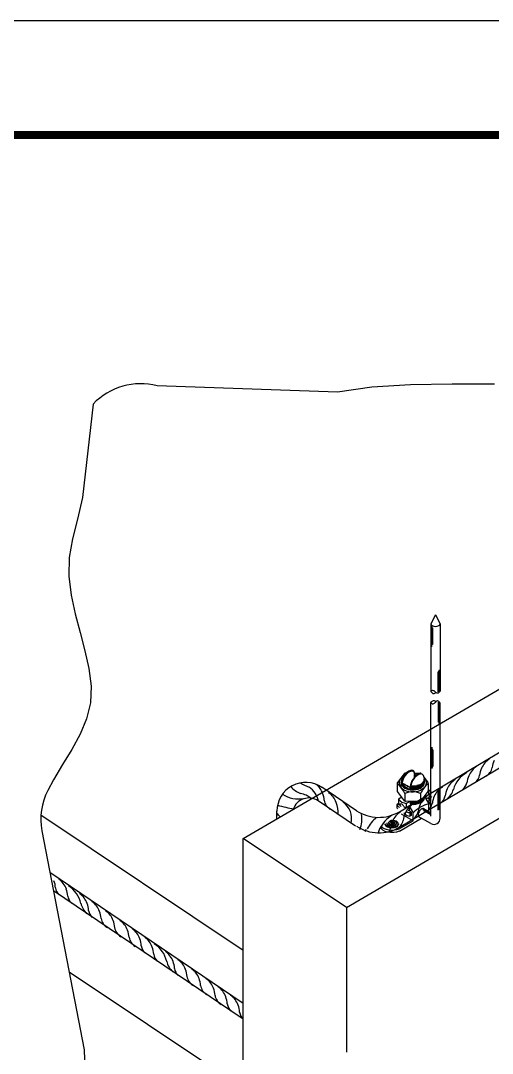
# Model space of a CAD drawing. Header units: millimetres. Extents: x 4236 to 4463, y 1839 to 1973.
# Drawn here: x 4334.05 to 4339.79, y 1884.84 to 1897.43 of the extents above; entities that cross this region are included whole.
import ezdxf

# ---------------------------------------------------------------- set-up
doc = ezdxf.new("R2010")
doc.units = ezdxf.units.MM
doc.layers.get('0').update_dxf_attribs({"lineweight": 25})
for name, color, linetype in [('C01', 1, 'Continuous'), ('C02', 42, 'Continuous'), ('C025', 42, 'Continuous'), ('C03', 7, 'Continuous')]:
    doc.layers.add(name, color=color, linetype=linetype)
doc.layers.add('Cabo 16 mm²', color=1, linetype='Continuous', lineweight=20)

# ---------------------------------------------------------------- blocks, each defined once
blk = doc.blocks.new('A$C251B1D1C')
at = {"layer": 'C01'}
for p, q in [((0.623, 2.261), (0.623, 2.519)), ((0.63, 2.286), (0.63, 2.508)), ((0.636, 2.29), (0.636, 2.494)), ((0.704, 1.713), (0.704, 1.957)), ((0.711, 1.717), (0.711, 1.971)), ((0.718, 1.723), (0.718, 1.981)), ((0.704, 1.586), (0.704, 1.342)), ((0.711, 1.582), (0.711, 1.328)), ((0.718, 1.575), (0.718, 1.317)), ((0.623, 1.038), (0.623, 0.78)), ((0.63, 1.013), (0.63, 0.791)), ((0.636, 1.008), (0.636, 0.805)), ((0.704, 0.269), (0.704, 0.513)), ((0.711, 0.273), (0.711, 0.527)), ((0.718, 0.28), (0.718, 0.538)), ((0.614, 0.228), (0.513, 0.287)), ((0.614, 0.22), (0.519, 0.275)), ((0.614, 0.213), (0.527, 0.262))]:
    blk.add_line(p, q, dxfattribs=at)
for centre, major_axis, ratio, start_param, end_param in [((0.392, 0.633), (-0.142, 0), 0.509483, 1.350786, 3.211035), ((0.392, 0.628), (-0.142, 0), 0.509483, 1.36577, 3.211035), ((0.392, 0.638), (-0.142, 0), 0.509483, 1.391581, 3.222543), ((0.392, 0.642), (-0.142, 0), 0.509483, 1.943295, 3.141593), ((0.392, 0.624), (-0.142, 0), 0.509483, 0.108302, 0.312482), ((0.392, 0.619), (-0.142, 0), 0.509483, 0.079835, 0.29756), ((0.391, 0.616), (-0.142, 0), 0.509483, 0.13463, 0.312482), ((0.391, 0.611), (-0.142, 0), 0.509483, 0.131413, 0.312096), ((0.392, 0.606), (-0.142, 0), 0.509483, 0.077564, 0.266985), ((0.392, 0.633), (-0.142, 0), 0.509483, 0.162659, 0.330832), ((0.392, 0.628), (-0.142, 0), 0.509483, 0.135721, 0.320186), ((0.392, 0.601), (-0.142, 0), 0.509483, 0.160032, 0.218605), ((0.392, 0.638), (-0.142, 0), 0.509483, 0.186755, 0.348346), ((0.392, 0.606), (-0.142, 0), 0.509483, 1.339393, 3.211035), ((0.392, 0.597), (-0.142, 0), 0.509483, 1.3399, 2.631976), ((0.392, 0.624), (-0.142, 0), 0.509483, 1.342081, 3.211035), ((0.392, 0.615), (-0.142, 0), 0.509483, 1.339988, 3.211035), ((0.392, 0.619), (-0.142, 0), 0.509483, 1.364905, 3.211035), ((0.392, 0.61), (-0.142, 0), 0.509483, 1.364571, 3.211035), ((0.392, 0.601), (-0.142, 0), 0.509483, 1.365397, 3.211035), ((0.392, 0.592), (-0.142, 0), 0.509483, 1.365112, 2.208576), ((0.703, 0.409), (-0.104, 0.104), 1, -0.09291, 0.139082), ((0.392, 0.441), (-0.142, 0), 0.509483, 0.069242, 0.225576), ((0.392, 0.437), (-0.142, 0), 0.509483, 0.007902, 0.174993), ((0.392, 0.446), (-0.142, 0), 0.509483, 0.123954, 0.278336), ((0.392, 0.432), (-0.142, 0), 0.509483, 1.339274, 3.204953), ((0.392, 0.441), (-0.142, 0), 0.509483, 1.340365, 2.083943), ((0.392, 0.423), (-0.142, 0), 0.509483, 1.346207, 3.211035), ((0.392, 0.428), (-0.142, 0), 0.509483, 1.365307, 3.2264), ((0.392, 0.419), (-0.142, 0), 0.509483, 1.365189, 3.211035), ((0.392, 0.446), (-0.142, 0), 0.509483, 1.365656, 1.941318), ((0.392, 0.437), (-0.142, 0), 0.509483, 1.364893, 2.204381), ((0.392, 0.414), (-0.142, 0), 0.509483, 1.374794, 3.211035), ((0.392, 0.414), (-0.142, 0), 0.509483, 1.374794, 3.211035), ((0.392, 0.437), (-0.142, 0), 0.509483, 2.363268, 3.173489), ((0.392, 0.441), (-0.142, 0), 0.509483, 2.424057, 3.109817), ((0.514, 0.47), (-0.0615, 0.0615), 1, 3.176995, 3.69676), ((0.732, 0.437), (-0.0948, 0.0948), 1, 0.325539, 0.682194), ((0.728, 0.446), (0.0895, 0.0895), 1, 1.915996, 1.950007), ((0.556, 0.493), (-0.0615, 0.0615), 1, 3.086024, 3.295073), ((0.482, 0.292), (0.0948, 0.0948), 1, 1.896336, 1.909399)]:
    blk.add_ellipse(centre, major_axis=major_axis, ratio=ratio, start_param=start_param, end_param=end_param, dxfattribs=at)
at = {"layer": 'C02'}
for p, q in [((0.67, 2.65), (0.614, 2.544)), ((0.67, 2.65), (0.726, 2.544)), ((0.614, 2.544), (0.614, 1.719)), ((0.726, 2.544), (0.726, 1.722)), ((0.614, 1.719), (0.619, 1.724)), ((0.614, 1.719), (0.622, 1.708)), ((0.619, 1.724), (0.627, 1.729)), ((0.622, 1.708), (0.63, 1.7)), ((0.627, 1.729), (0.635, 1.732)), ((0.63, 1.7), (0.639, 1.694)), ((0.635, 1.732), (0.643, 1.731)), ((0.639, 1.694), (0.647, 1.692)), ((0.643, 1.731), (0.651, 1.728)), ((0.647, 1.692), (0.655, 1.692)), ((0.651, 1.728), (0.659, 1.722)), ((0.655, 1.692), (0.663, 1.696)), ((0.659, 1.722), (0.667, 1.713)), ((0.663, 1.696), (0.671, 1.702)), ((0.671, 1.702), (0.674, 1.705)), ((0.614, 1.579), (0.622, 1.591)), ((0.614, 0.198), (0.614, 1.579)), ((0.614, 1.579), (0.619, 1.575)), ((0.619, 1.575), (0.627, 1.569)), ((0.622, 1.591), (0.63, 1.599)), ((0.627, 1.569), (0.635, 1.567)), ((0.63, 1.599), (0.639, 1.604)), ((0.635, 1.567), (0.643, 1.567)), ((0.639, 1.604), (0.647, 1.607)), ((0.643, 1.567), (0.651, 1.57)), ((0.647, 1.607), (0.655, 1.606)), ((0.651, 1.57), (0.659, 1.577)), ((0.655, 1.606), (0.663, 1.603)), ((0.659, 1.577), (0.667, 1.585)), ((0.663, 1.603), (0.671, 1.597)), ((0.671, 1.597), (0.674, 1.593)), ((0.726, 0.172), (0.726, 1.577)), ((0.412, 0.67), (0.412, 0.704)), ((0.42, 0.678), (0.42, 0.704)), ((0.251, 0.614), (0.251, 0.595)), ((0.256, 0.588), (0.256, 0.597)), ((0.363, 0.539), (0.359, 0.535)), ((0.359, 0.519), (0.359, 0.537)), ((0.359, 0.535), (0.363, 0.53)), ((0.363, 0.53), (0.359, 0.526)), ((0.359, 0.526), (0.363, 0.521)), ((0.363, 0.558), (0.36, 0.554)), ((0.36, 0.554), (0.363, 0.549)), ((0.363, 0.549), (0.36, 0.544)), ((0.36, 0.544), (0.363, 0.539)), ((0.361, 0.562), (0.363, 0.558)), ((0.363, 0.521), (0.361, 0.519)), ((0.585, 0.508), (0.614, 0.524)), ((0.359, 0.379), (0.359, 0.355)), ((0.361, 0.379), (0.363, 0.375)), ((0.582, 0.409), (0.614, 0.427)), ((0.203, 0.333), (0.203, 0.337)), ((0.24, 0.326), (0.24, 0.34)), ((0.354, 0.261), (0.354, 0.321)), ((0.363, 0.375), (0.359, 0.371)), ((0.359, 0.371), (0.363, 0.366)), ((0.363, 0.366), (0.359, 0.362)), ((0.359, 0.362), (0.363, 0.357)), ((0.359, 0.355), (0.364, 0.343)), ((0.363, 0.357), (0.36, 0.353)), ((0.36, 0.353), (0.363, 0.348)), ((0.363, 0.348), (0.362, 0.347)), ((0.364, 0.343), (0.364, 0.331)), ((0.614, 0.237), (0.518, 0.292)), ((0.587, 0.252), (0.587, 0.349)), ((0.153, 0.106), (0.105, 0.134)), ((0.115, 0.136), (0.108, 0.132)), ((0.115, 0.139), (0.115, 0.136)), ((0.165, 0.107), (0.115, 0.136)), ((0.165, 0.112), (0.116, 0.14)), ((0.227, 0.042), (0.396, 0.139)), ((0.23, 0.016), (0.501, 0.172)), ((0.396, 0.139), (0.255, 0.22)), ((0.396, 0.139), (0.396, 0.239)), ((0.614, 0.107), (0.46, 0.195)), ((0, 0.073), (0, 0.067)), ((0.058, 0.093), (0.058, 0.102)), ((0.096, 0.12), (0.1, 0.108)), ((0.165, 0.107), (0.153, 0.102)), ((0.153, 0.106), (0.153, 0.102)), ((0.165, 0.112), (0.165, 0.107)), ((0.172, 0.12), (0.169, 0.11)), ((0.217, 0.103), (0.217, 0.095))]:
    blk.add_line(p, q, dxfattribs=at)
for points in [[(0.726, 1.722), (0.719, 1.712), (0.711, 1.704), (0.704, 1.699), (0.696, 1.697), (0.689, 1.697), (0.682, 1.7), (0.674, 1.705), (0.667, 1.713)], [(0.726, 1.577), (0.719, 1.587), (0.711, 1.595), (0.704, 1.6), (0.696, 1.602), (0.689, 1.602), (0.682, 1.599), (0.674, 1.594), (0.667, 1.585)]]:
    blk.add_lwpolyline(points, dxfattribs=at)
for centre, major_axis, ratio, start_param, end_param in [((0.67, 2.544), (0.0562, 0), 0.5774, 3.141593, 6.283185), ((0.338, 0.647), (0.062, 0.106), 0.509483, -0.753557, 2.340413), ((0.43, 0.585), (-0.128, 0.128), 1, -0.352246, 0.628516), ((0.446, 0.602), (0.065, 0.11), 0.529306, 0.834314, 2.464238), ((0.447, 0.602), (0.062, 0.106), 0.509483, -0.313841, 2.182721), ((0.485, 0.642), (-0.0498, 0.0498), 1, -0.952345, -0.217115), ((0.458, 0.651), (-0.0536, 0.0536), 1, 3.817853, 4.497942), ((0.658, 0.025), (-0.298, 0.298), 1, -0.511747, -0.484522), ((0.906, 0.567), (-0.273, 0.273), 1, 1.144833, 1.385304), ((0.17, 0.381), (-0.0387, 0.0387), 1, 2.994462, 3.47475), ((0.666, -0.002), (-0.318, 0.318), 1, -0.048127, -0.016488), ((0.715, 0.457), (-0.273, 0.273), 1, 1.144833, 1.385304), ((0.709, -0.084), (0.318, 0.318), 1, 1.059477, 1.554308), ((0.496, 0.239), (0.0296, 0.0506), 0.500449, -0.229183, 3.433774), ((0.137, 0.106), (-0.08, 0.0002), 0.509483, 0.013557, 4.826185), ((0.136, 0.114), (-0.059, 0), 0.498339, -0.112226, 4.965206), ((0.134, 0.123), (-0.0386, 0), 0.500279, -0.290469, 2.073989), ((0.134, 0.123), (0.0386, 0), 0.500279, -0.638232, 1.987095), ((0.651, 0.173), (-0.0535, 0.0535), 1, 1.849081, 3.915218), ((0.14, 0.072), (-0.14, 0), 0.509483, 0.062194, 2.273597), ((0.14, 0.099), (-0.14, 0), 0.509483, 0.317034, 2.236786), ((0.137, 0.097), (-0.08, 0.0002), 0.509483, 0.109984, 3.090012), ((0.136, 0.107), (-0.059, 0), 0.500279, -0.126962, 3.266216), ((0.134, 0.113), (-0.0355, 0), 0.500279, 0.273514, 2.950815)]:
    blk.add_ellipse(centre, major_axis=major_axis, ratio=ratio, start_param=start_param, end_param=end_param, dxfattribs=at)
blk.add_open_spline([(0.264, 0.6), (0.265, 0.602), (0.267, 0.616), (0.274, 0.64), (0.285, 0.664), (0.299, 0.688), (0.315, 0.71), (0.332, 0.727), (0.348, 0.739), (0.362, 0.746), (0.374, 0.749), (0.383, 0.75), (0.39, 0.749), (0.396, 0.747), (0.401, 0.743), (0.406, 0.737), (0.41, 0.728), (0.412, 0.717), (0.412, 0.708), (0.412, 0.703)], degree=3, knots=[3.942773, 3.942773, 3.942773, 3.942773, 4.152047, 4.373331, 4.607258, 4.841184, 5.075111, 5.298225, 5.504103, 5.689757, 5.855803, 6.005181, 6.14422, 6.28326, 6.422299, 6.561339, 6.707536, 6.872139, 7.036742, 7.036742, 7.036742, 7.036742], dxfattribs=at)
at = {"layer": 'C025'}
for p, q in [((0.289, 0.715), (0.206, 0.608)), ((0.311, 0.722), (0.304, 0.722)), ((0.419, 0.722), (0.481, 0.722)), ((0.496, 0.715), (0.499, 0.711)), ((0.533, 0.667), (0.578, 0.607)), ((0.202, 0.596), (0.202, 0.509)), ((0.254, 0.567), (0.254, 0.562)), ((0.258, 0.599), (0.262, 0.601)), ((0.286, 0.587), (0.262, 0.601)), ((0.309, 0.542), (0.337, 0.558)), ((0.36, 0.544), (0.337, 0.558)), ((0.582, 0.595), (0.582, 0.508)), ((0.586, 0.507), (0.582, 0.504)), ((0.586, 0.507), (0.586, 0.46)), ((0.291, 0.386), (0.206, 0.497)), ((0.258, 0.428), (0.218, 0.405)), ((0.218, 0.405), (0.218, 0.358)), ((0.297, 0.473), (0.297, 0.381)), ((0.477, 0.378), (0.306, 0.379)), ((0.487, 0.473), (0.487, 0.381)), ((0.578, 0.497), (0.492, 0.386)), ((0.533, 0.429), (0.586, 0.46)), ((0.59, 0.383), (0.589, 0.341)), ((0.607, 0.392), (0.59, 0.383)), ((0.607, 0.392), (0.606, 0.351)), ((0.214, 0.34), (0.197, 0.33)), ((0.197, 0.33), (0.197, 0.299)), ((0.314, 0.35), (0.313, 0.303)), ((0.364, 0.332), (0.313, 0.303)), ((0.359, 0.376), (0.314, 0.35)), ((0.341, 0.266), (0.354, 0.273)), ((0.606, 0.351), (0.589, 0.341)), ((0.375, 0.248), (0.358, 0.238)), ((0.358, 0.238), (0.358, 0.197)), ((0.375, 0.207), (0.358, 0.197)), ((0.375, 0.248), (0.375, 0.207))]:
    blk.add_line(p, q, dxfattribs=at)
for centre, major_axis, ratio, start_param, end_param in [((0.392, 0.606), (-0.166, 0), 0.675841, -0.84116, 3.704953), ((0.304, 0.703), (-0.0133, 0.0133), 1, -0.787502, 0.127164), ((0.392, 0.606), (-0.166, 0), 0.675841, 4.2908, 4.546748), ((0.481, 0.703), (-0.0133, 0.0133), 1, 4.581017, 5.495683), ((0.221, 0.596), (0.0133, 0.0133), 1, 1.69796, 2.35409), ((-0.038, 0.315), (0.262, 0.262), 1, 5.939868, 6.363757), ((0.221, 0.509), (-0.0133, 0.0133), 1, 0.783294, 1.439424), ((0.267, 0.575), (-0.0204, 0), 0.509483, -0.372954, 0.916084), ((0.267, 0.57), (-0.0204, 0), 0.509483, -0.235087, 0.916084), ((0.392, 0.606), (-0.143, 0), 0.622287, -0.242315, 0.235781), ((0.27, 0.566), (0.0182, 0.0182), 1, 0.659898, 1.810703), ((0.279, 0.551), (-0.0209, 0.0209), 1, -0.820926, 0.200557), ((0.272, 0.525), (0.0292, 0.0292), 1, 5.92605, 7.509487), ((0.392, 0.606), (-0.135, 0), 0.598456, 0.089321, 0.207268), ((0.392, 0.606), (-0.143, 0), 0.622287, 0.472339, 3.276001), ((0.24, 0.466), (0.0913, 0.0913), 1, 0.137221, 0.531235), ((0.392, 0.606), (-0.135, 0), 0.598456, 0.521118, 1.327997), ((0.269, 0.469), (0.0791, 0.0791), 1, 0.131512, 0.684097), ((0.821, 0.313), (-0.262, 0.262), 1, -0.084781, 0.339108), ((0.563, 0.595), (-0.0133, 0.0133), 1, 3.924887, 4.581017), ((0.563, 0.508), (0.0133, 0.0133), 1, 4.839553, 5.495683), ((0.454, 0.389), (-0.125, 0.125), 1, 4.656091, 4.689457), ((0.35, 0.523), (-0.125, 0.125), 1, 1.514498, 2.146485), ((0.306, 0.398), (-0.0133, 0.0133), 1, 1.439424, 2.35409), ((0.391, 0.259), (0.166, 0.166), 1, 0.365135, 1.201453), ((0.478, 0.397), (0.0133, 0.0133), 1, 3.924887, 4.839553), ((0.566, 0.439), (-0.0167, 0.0167), 1, 1.276782, 2.346703), ((0.607, 0.508), (0.0896, 0.0896), 1, 3.575361, 3.79159), ((0.531, 0.307), (0.0806, 0.0806), 1, 0.057758, 0.468712), ((0.338, 0.477), (0.144, 0.144), 1, 3.162263, 3.375792), ((0.285, 0.373), (0.0816, 0.0816), 1, 3.052481, 3.175108), ((0.184, 0.25), (-0.0669, 0.0669), 1, 4.694536, 5.179232), ((0.265, 0.392), (-0.0407, 0.0407), 1, 1.418724, 1.911975), ((0.263, 0.312), (-0.0191, 0.0332), 0.509483, 4.555687, 6.604353), ((0.319, 0.357), (-0.0385, 0.0385), 1, 1.63303, 2.25659), ((0.304, 0.154), (-0.083, 0.083), 1, -1.427671, -1.104346), ((0.607, 0.469), (0.0908, 0.0908), 1, 3.771974, 3.790377), ((0.22, 0.16), (0.0708, 0.0708), 1, 6.16587, 6.374336), ((0.372, 0.313), (-0.0826, 0.0826), 1, 1.678258, 2.230597), ((0.33, 0.356), (0.0753, 0.0753), 1, 3.73293, 3.828598), ((0.375, 0.364), (0.0896, 0.0896), 1, 3.475274, 3.79159)]:
    blk.add_ellipse(centre, major_axis=major_axis, ratio=ratio, start_param=start_param, end_param=end_param, dxfattribs=at)

msp = doc.modelspace()

# ---------------------------------------------------------------- linework, layer by layer
msp.add_line((4326.731, 1897.427), (4410.377, 1897.427))
at = {"const_width": 0.0996}
msp.add_lwpolyline([(4331.71, 1840.07), (4331.71, 1896.033), (4408.983, 1896.033), (4408.983, 1840.07)], close=True, dxfattribs=at)
at = {"layer": 'C01'}
msp.add_lwpolyline([(4339.821, 1892.995), (4339.303, 1892.994), (4338.797, 1892.988), (4338.325, 1892.96), (4337.907, 1892.896), (4335.709, 1892.975, 0.270284), (4334.929, 1892.753), (4334.799, 1891.614), (4334.739, 1891.349), (4334.678, 1891.109), (4334.636, 1890.881), (4334.632, 1890.653), (4334.66, 1890.424), (4334.71, 1890.195), (4334.769, 1889.969), (4334.828, 1889.745), (4334.877, 1889.527), (4334.903, 1889.315), (4334.896, 1889.111), (4334.849, 1888.916), (4334.769, 1888.728), (4334.668, 1888.542), (4334.556, 1888.358), (4334.444, 1888.171), (4334.376, 1888.04, 0.169449), (4334.305, 1887.551), (4334.821, 1884.878), (4334.833, 1884.52)], format="xyb", dxfattribs=at)
for centre, radius, start, end in [((4339.911, 1888.201), 0.273, 123.5892, 155.9961), ((4340.041, 1888.299), 0.249, 154.2039, 174.6387), ((4339.647, 1887.961), 0.342, 118.927, 163.9453), ((4339.755, 1888.109), 0.273, 123.5892, 155.9961), ((4339.886, 1888.204), 0.249, 154.2039, 174.6387), ((4339.635, 1888.358), 0.162, 298.8635, 347.3606), ((4337.721, 1888.539), 0.484, 236.6777, 250.5043), ((4339.492, 1887.949), 0.273, 123.5892, 155.9961), ((4339.488, 1887.994), 0.236, 120.0095, 120.3153), ((4339.324, 1888.17), 0.162, 312.368, 347.3606), ((4339.73, 1888.111), 0.249, 154.2039, 174.6387), ((4339.48, 1888.262), 0.162, 312.368, 347.3606), ((4337.597, 1888.322), 0.349, 221.9206, 246.0481), ((4337.425, 1887.763), 0.242, 47.4889, 82.9782), ((4337.419, 1887.865), 0.259, 10.7535, 57.1133), ((4337.503, 1887.93), 0.235, 19.4115, 52.1537), ((4337.495, 1887.913), 0.249, 2.0519, 22.4867), ((4337.669, 1887.818), 0.235, 19.4115, 56.681), ((4339.302, 1887.88), 0.235, 120.0095, 157.279), ((4339.467, 1887.952), 0.249, 154.2039, 174.6387), ((4339.078, 1888.128), 0.252, 309.3582, 343.4186), ((4337.431, 1888.288), 0.35, 236.2882, 281.2647), ((4337.904, 1887.948), 0.162, 189.3299, 237.8271), ((4337.523, 1887.758), 0.393, 358.6192, 20.6119), ((4337.847, 1887.703), 0.232, 345.1899, 56.8285), ((4338.948, 1887.671), 0.236, 120.0095, 157.279), ((4339.13, 1887.779), 0.235, 120.0095, 157.279), ((4338.904, 1887.921), 0.162, 298.8635, 347.3606), ((4339.31, 1887.863), 0.249, 154.2039, 174.6387), ((4339.061, 1888.01), 0.162, 312.368, 347.3606), ((4336.918, 1887.482), 0.375, 39.278, 47.9962), ((4337.759, 1889.888), 2.107, 253.9601, 259.5), ((4337.829, 1887.698), 0.375, 339.6548, 7.8955), ((4338.825, 1887.555), 0.273, 123.5892, 155.9961), ((4338.956, 1887.653), 0.249, 154.2039, 174.6387), ((4338.732, 1887.82), 0.162, 298.8635, 347.3606), ((4339.138, 1887.761), 0.249, 154.2039, 174.6387), ((4338.639, 1887.385), 0.416, 128.1969, 153.195), ((4338.791, 1887.386), 0.416, 121.9412, 153.195), ((4338.8, 1887.558), 0.249, 154.2039, 174.6387), ((4338.549, 1887.712), 0.162, 298.8635, 347.3606), ((4338.469, 1887.441), 0.249, 150.3426, 156.6314), ((4338.644, 1887.465), 0.249, 154.2039, 166.3738), ((4338.394, 1887.616), 0.162, 332.3397, 347.3606), ((4334.221, 1886.846), 0.249, 2.0519, 22.4867), ((4334.347, 1886.744), 0.273, 20.6944, 53.1013), ((4334.445, 1886.59), 0.342, 12.7453, 57.7635), ((4334.63, 1886.881), 0.162, 189.3299, 224.3226), ((4334.371, 1886.745), 0.249, 2.0519, 22.4867), ((4334.78, 1886.78), 0.162, 189.3299, 224.3226), ((4334.606, 1886.614), 0.236, 56.3753, 56.681), ((4334.6, 1886.569), 0.273, 20.6944, 53.1013), ((4335.024, 1886.724), 0.252, 193.2719, 227.3323), ((4334.625, 1886.57), 0.249, 2.0519, 22.4867), ((4334.785, 1886.49), 0.235, 19.4115, 56.681), ((4335.033, 1886.606), 0.162, 189.3299, 224.3226), ((4334.777, 1886.473), 0.249, 2.0519, 22.4867), ((4334.951, 1886.378), 0.235, 19.4115, 56.681), ((4335.185, 1886.508), 0.162, 189.3299, 237.8271), ((4334.943, 1886.361), 0.249, 2.0519, 22.4867), ((4335.351, 1886.396), 0.162, 189.3299, 237.8271), ((4335.126, 1886.26), 0.236, 19.4115, 56.681), ((4335.118, 1886.243), 0.249, 2.0519, 22.4867), ((4335.527, 1886.278), 0.162, 189.3299, 237.8271), ((4335.243, 1886.137), 0.273, 20.6944, 53.1013), ((4335.393, 1886.036), 0.273, 20.6944, 53.1013), ((4335.267, 1886.138), 0.249, 2.0519, 22.4867), ((4335.676, 1886.174), 0.162, 189.3299, 224.3226), ((4335.418, 1886.037), 0.249, 2.0519, 22.4867), ((4335.492, 1885.883), 0.342, 12.7453, 57.7635), ((4335.827, 1886.072), 0.162, 189.3299, 224.3226), ((4335.653, 1885.906), 0.236, 56.3753, 56.681), ((4335.647, 1885.862), 0.273, 20.6944, 53.1013), ((4336.071, 1886.016), 0.252, 193.2719, 227.3323), ((4335.672, 1885.863), 0.249, 2.0519, 22.4867), ((4336.08, 1885.898), 0.162, 189.3299, 224.3226), ((4335.832, 1885.782), 0.235, 19.4115, 56.681), ((4335.824, 1885.765), 0.249, 2.0519, 22.4867), ((4335.998, 1885.671), 0.235, 19.4115, 56.681), ((4336.232, 1885.8), 0.162, 189.3299, 237.8271), ((4335.989, 1885.654), 0.249, 2.0519, 22.4867), ((4336.173, 1885.552), 0.236, 19.4115, 56.681), ((4336.398, 1885.689), 0.162, 189.3299, 237.8271), ((4336.165, 1885.535), 0.249, 2.0519, 22.4867), ((4336.29, 1885.43), 0.273, 20.6944, 53.1013), ((4336.574, 1885.57), 0.162, 189.3299, 237.8271), ((4336.314, 1885.431), 0.249, 2.0519, 22.4867), ((4336.44, 1885.329), 0.273, 20.6944, 53.1013), ((4336.723, 1885.466), 0.162, 189.3299, 224.3226), ((4336.465, 1885.33), 0.249, 2.0519, 22.4867), ((4336.874, 1885.365), 0.162, 189.3299, 224.3226)]:
    msp.add_arc(centre, radius, start, end, dxfattribs=at)
at = {"layer": 'C02'}
for p, q in [((4338.661, 1887.782), (4346.126, 1892.228)), ((4338.663, 1887.594), (4346.113, 1892.037)), ((4338.138, 1887.794), (4337.715, 1888.08)), ((4338.125, 1887.607), (4337.67, 1887.915)), ((4337.169, 1887.696), (4337.169, 1887.79)), ((4336.758, 1885.446), (4334.403, 1887.04)), ((4336.758, 1885.252), (4334.446, 1886.818))]:
    msp.add_line(p, q, dxfattribs=at)
for centre, radius, start, end in [((4337.519, 1887.79), 0.35, 55.9085, 180), ((4337.558, 1887.75), 0.2, 55.8822, 161.7674), ((4338.41, 1888.214), 0.5, 237.0379, 300.2302), ((4338.41, 1888.026), 0.5, 237, 300.2565)]:
    msp.add_arc(centre, radius, start, end, dxfattribs=at)
at = {"layer": 'C03'}
for p, q in [((4336.758, 1887.456), (4345.628, 1892.633)), ((4338.015, 1886.616), (4346.313, 1891.46)), ((4336.758, 1886.09), (4334.292, 1887.739)), ((4338.015, 1886.616), (4336.758, 1887.456)), ((4336.758, 1884.41), (4336.758, 1887.456)), ((4338.015, 1886.616), (4338.015, 1884.852)), ((4336.758, 1884.41), (4334.637, 1885.827))]:
    msp.add_line(p, q, dxfattribs=at)

# ---------------------------------------------------------------- block references
at = {"layer": 'Cabo 16 mm²'}
msp.add_blockref('A$C251B1D1C', (4338.431, 1887.531), dxfattribs=at)

doc.saveas('drawing.dxf')
